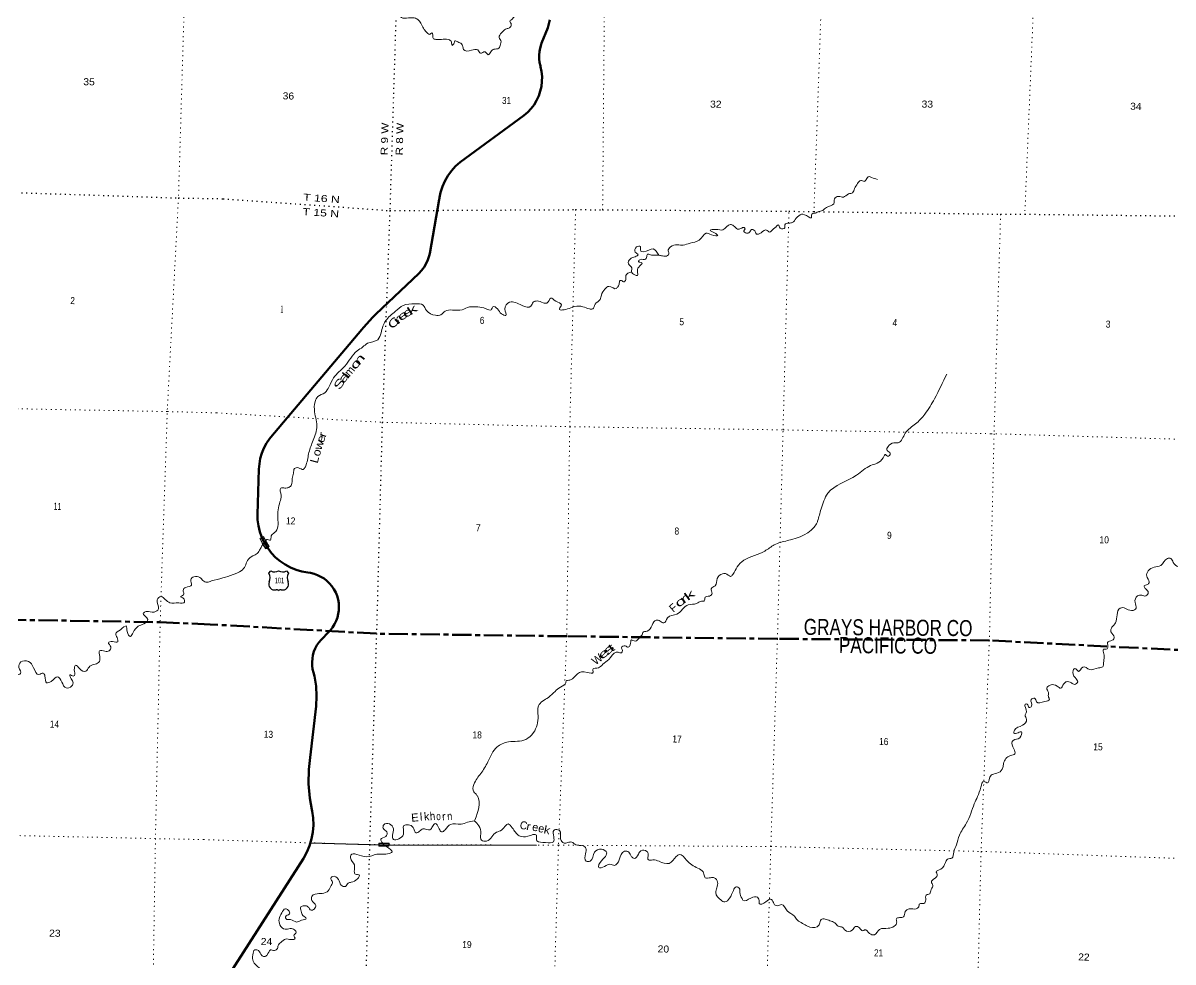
# Model space of a CAD drawing. Header units: feet. Extents: x -757852 to -501257, y -360805 to -170898.
# Drawn here: x -696140 to -667449, y -257009 to -233572 of the extents above; entities that cross this region are included whole.
import ezdxf
from ezdxf.enums import TextEntityAlignment as Align

# ---------------------------------------------------------------- set-up
doc = ezdxf.new("R2010")
doc.units = ezdxf.units.FT
doc.header["$LTSCALE"] = 80
doc.linetypes.add('DOTTED', pattern=[1.5, 0.3, -1.2])
doc.linetypes.add('LONG_DASH_SHORT_DASH', pattern=[9.9, 6, -1.2, 1.5, -1.2])
for name, color, linetype, lineweight in [('11', 7, 'LONG_DASH_SHORT_DASH', 60), ('16', 7, 'Continuous', 25), ('20', 7, 'Continuous', 70), ('29', 7, 'Continuous', 25), ('31', 7, 'Continuous', 13), ('39', 7, 'Continuous', 13), ('41', 7, 'Continuous', 13), ('57', 7, 'Continuous', 13), ('6', 7, 'DOTTED', 25), ('7', 7, 'DOTTED', 13)]:
    doc.layers.add(name, color=color, linetype=linetype, lineweight=lineweight)
doc.layers.add('12', color=7, linetype='Continuous')

msp = doc.modelspace()

# ---------------------------------------------------------------- linework, layer by layer
at = {"layer": '11'}
for points in [[(-716739.82, -248302.72), (-713871.17, -248292.46), (-708541.14, -248345.58), (-703306.31, -248347.97), (-698128.04, -248439.5), (-692718.48, -248526.84), (-691470.39, -248582.53)], [(-660043.88, -249339.31), (-661440.85, -249277.41), (-666726.85, -249250.28), (-672030.42, -248983.75), (-677318.16, -248942.52), (-682575.42, -248879.8), (-687321.2, -248813.02), (-691470.39, -248582.53)]]:
    msp.add_lwpolyline(points, dxfattribs=at)
at = {"layer": '16'}
for p, q in [((-690004.82, -247306.89), (-689953.51, -247248.13)), ((-689761.75, -247242.16), (-689762.03, -247242.36)), ((-689569.66, -247248.04), (-689518.27, -247306.89))]:
    msp.add_line(p, q, dxfattribs=at)
for centre, radius, start, end in [((-690197.8, -247417.52), 222.05, 332.97043, 29.75871), ((-689862.43, -247090.47), 182.07, 239.97227, 303.45418), ((-689660.65, -247090.97), 181.52, 236.33975, 300.08743), ((-689660.66, -247090.47), 182.07, 236.54582, 236.59441), ((-689325.3, -247417.52), 222.05, 150.24129, 207.02957), ((-689858.61, -247572.42), 151.42, 159.09177, 283.81923), ((-689664.49, -247572.42), 151.42, 256.18077, 20.90823)]:
    msp.add_arc(centre, radius, start, end, dxfattribs=at)
for centre, major_axis, start_param, end_param in [((-689803.27, -247771.24), (-19.56, 51.67), 4.95877769, 6.28318531), ((-689719.82, -247771.24), (19.56, 51.67), 0, 1.32637542)]:
    msp.add_ellipse(centre, major_axis=major_axis, ratio=0.929097, start_param=start_param, end_param=end_param, dxfattribs=at)
at = {"layer": '20'}
for points in [[(-685747.91, -237928.39), (-685722.13, -237803.13), (-685675.67, -237656.93), (-685614.17, -237516.39), (-685538.32, -237383.04), (-685448.95, -237258.36), (-685347.04, -237143.7), (-685236.82, -237042.89), (-683640.71, -235882.55), (-683547.62, -235801.06), (-683463.56, -235710.29), (-683389.45, -235611.23), (-683326.1, -235504.97), (-683274.2, -235392.67), (-683234.32, -235275.55), (-683206.91, -235154.91), (-683192.26, -235032.07), (-683190.52, -234908.37), (-683201.73, -234785.16), (-683225.76, -234663.8), (-683231.31, -234642.67), (-683251.46, -234554.88), (-683262.31, -234465.46), (-683263.77, -234375.4), (-683255.8, -234285.68), (-683238.49, -234197.29), (-683212.04, -234111.19), (-683199.9, -234079.88), (-683049.64, -233694.53), (-682993.42, -233497.12)], [(-690980.04, -257292.87), (-689140.62, -254421.6), (-689057.17, -254267.3), (-688990.31, -254105.12), (-688940.76, -253936.84), (-688909.08, -253764.31), (-688895.6, -253589.41), (-688900.48, -253414.06), (-688923.66, -253240.18), (-688931.41, -253201.31), (-688979.75, -252921.8), (-689013.91, -252564.14), (-689010.49, -252204.87), (-688978.1, -251901.39), (-688824.38, -250625.42), (-688813.25, -250374.6), (-688828.39, -250123.98), (-688869.65, -249876.33), (-688892.39, -249782.41), (-688913.21, -249696.86), (-688924.98, -249609.61), (-688927.56, -249521.61), (-688920.93, -249433.81), (-688905.16, -249347.2), (-688880.42, -249262.7), (-688846.98, -249181.26), (-688805.22, -249103.75), (-688755.58, -249031.04), (-688698.61, -248963.91), (-688662.93, -248928.28), (-688550.58, -248813.06), (-688534.28, -248794.12), (-688470.8, -248728.38), (-688414.53, -248656.38), (-688366.1, -248578.88), (-688326.04, -248496.75), (-688294.78, -248410.88), (-688272.67, -248322.21), (-688259.95, -248231.72), (-688256.75, -248140.39), (-688263.12, -248049.23), (-688278.99, -247959.24), (-688304.17, -247871.39), (-688338.4, -247786.66), (-688381.3, -247705.98), (-688432.39, -247630.21), (-688491.13, -247560.21), (-688556.86, -247496.73), (-688628.87, -247440.46), (-688706.36, -247392.03), (-688788.5, -247351.97), (-688874.37, -247320.71), (-688963.03, -247298.6), (-689032.91, -247287.93), (-689181, -247261.31), (-689325.5, -247219.35), (-689464.82, -247162.53), (-689597.44, -247091.45), (-689721.9, -247006.89), (-689836.84, -246909.8), (-689941, -246801.21), (-690027.35, -246689.93), (-690034.2, -246680.41), (-690059.33, -246639.93), (-690076.33, -246612.56), (-690168.99, -246438.46), (-690177.09, -246423.25), (-690189.38, -246388.46), (-690231.6, -246268.95), (-690266.61, -246122.61), (-690286.13, -245973.42), (-690290.31, -245839.84), (-690251.97, -244708.5), (-690242.53, -244572.81), (-690218.97, -244438.85), (-690181.52, -244308.08), (-690130.62, -244181.95), (-690066.81, -244061.83), (-689990.79, -243949.04), (-689959.4, -243909.01), (-687687.66, -241218.18), (-687647.83, -241171.66), (-687415.81, -240916.48), (-687337.9, -240841.82), (-686263.48, -239822.25), (-686194.46, -239746.15), (-686133.78, -239663.25), (-686082.09, -239574.46), (-686039.97, -239480.76), (-686007.88, -239383.17), (-685993.22, -239321.43), (-685757.45, -237978.39), (-685751.47, -237945.68), (-685747.91, -237928.39)]]:
    msp.add_lwpolyline(points, dxfattribs=at)
at = {"layer": '29'}
msp.add_line((-688963.82, -254035.09), (-687494.52, -254079.01), dxfattribs=at)
msp.add_lwpolyline([(-687494.52, -254079.01), (-687007.45, -254080.46), (-683324.85, -254091.46)], dxfattribs=at)
at = {"layer": '31'}
for p, q in [((-687258.13, -254040.99), (-687008.14, -254042.87)), ((-687008.14, -254042.87), (-687008.71, -254117.87))]:
    msp.add_line(p, q, dxfattribs=at)
msp.add_lwpolyline([(-687008.71, -254117.87), (-687258.7, -254115.99), (-687258.13, -254040.99)], dxfattribs=at)
msp.add_lwpolyline([(-687250.19, -254049.04), (-687250.64, -254108.05), (-687016.64, -254109.81), (-687016.19, -254050.8)], close=True, dxfattribs=at)
at = {"layer": '39'}
for points in [[(-683069.74, -232326.75), (-683084.31, -232336.48), (-683217.75, -232607.08), (-683402.83, -232744.08), (-683564.5, -232809.22), (-683558.11, -232895.72), (-683514.3, -232912.65), (-683548.69, -233034.52), (-683583.98, -233098.12), (-683603, -233256.45), (-683696.69, -233332.96), (-683762.36, -233412.04), (-683858.44, -233402.12), (-683925.84, -233467.09), (-683991.2, -233530.1), (-683956.63, -233611.13), (-684004.25, -233690.56), (-684078.99, -233719.23), (-684162.32, -233777.86), (-684201.21, -233819.29), (-684261.46, -233930.61), (-684213.38, -234040.03), (-684226.58, -234102.05), (-684268.57, -234201.67), (-684391.39, -234227.4), (-684466.81, -234292.21), (-684532.33, -234363.25), (-684611.23, -234293.4), (-684724.18, -234327.35), (-684794.84, -234245.61), (-684951.44, -234254.6), (-685147.64, -234236.7), (-685171.85, -234137.79), (-685197.12, -234095.11), (-685290.4, -234043.06), (-685362.19, -234021.56), (-685389.58, -234091.34), (-685434.44, -234130.64), (-685449, -234052.01), (-685527.95, -233984.17), (-685700.36, -233980.79), (-685838.8, -233984.11), (-685910.4, -233952.58), (-685914.91, -233872.13), (-685941.95, -233817.36), (-685984.77, -233854.69), (-686052.33, -233821.23), (-686130.86, -233731.3), (-686272.89, -233499.5), (-686382.17, -233445.13), (-686726.54, -233414.28), (-686767.13, -233333.13), (-686829.09, -233215.4), (-686992.38, -233153.95), (-687076.85, -233059.88), (-687068.04, -232804.92), (-687086.88, -232633.8), (-687256.61, -232381.37), (-687310.25, -232247.73), (-687223.33, -232211.26), (-687161.67, -232132.11), (-687228.66, -232068.53), (-687363.55, -231989.55), (-687335.45, -231881.62), (-687241.07, -231768.96), (-687242.02, -231712.69), (-687338.93, -231640.48), (-687483.65, -231444.79), (-687445.94, -231359.14), (-687340.86, -231317.01), (-687319.57, -231144.66), (-687269.42, -230930.68), (-687180.57, -230685.33), (-687185.03, -230602.87), (-687282.06, -230536.69), (-687304.56, -230453.88), (-687272.22, -230333.98), (-687346.25, -230218.02), (-687431.85, -230077.73), (-687492.07, -229974.1), (-687673.37, -229910.28), (-687913.87, -229795.09), (-688021.98, -229678.46), (-687987.94, -229574.66), (-687985.93, -229468.23), (-688112.8, -229495.88), (-688254.46, -229350.48), (-688486.22, -229090.81), (-688582.11, -229070.85), (-688659.24, -229119.56), (-688761.26, -229105.51)], [(-674822.09, -237476.29), (-674971.54, -237425.15), (-675029.34, -237405.94), (-675102.87, -237476.82), (-675153.94, -237526.04), (-675239.73, -237502.27), (-675317.38, -237579.09), (-675397.99, -237706.09), (-675442.02, -237807.68), (-675542.9, -237839.86), (-675672.67, -237915.66), (-675792.73, -237901.26), (-675894.14, -237961.55), (-675912.45, -238081.73), (-676096.7, -238174.55), (-676188.35, -238249.09), (-676303.41, -238289.03), (-676396.28, -238321.36), (-676456.87, -238344.28), (-676470.64, -238436.42), (-676546.33, -238408.83), (-676719.65, -238347.17), (-676847.84, -238445.11), (-676946.15, -238553.68), (-677032.65, -238568.06), (-677133.65, -238606.26), (-677133.16, -238686.62), (-677245.54, -238690.45), (-677298.19, -238611.07), (-677355.35, -238664.19), (-677424.53, -238717.08), (-677518.15, -238789.58), (-677587.44, -238742.02), (-677725.05, -238807.63), (-677839.97, -238839.53), (-677904.27, -238739.83), (-677964.23, -238728.61), (-678019.72, -238799.85), (-678086.21, -238816.63), (-678157.29, -238756.98), (-678126.39, -238713.39), (-678145.79, -238678.86), (-678230.44, -238701.31), (-678316.95, -238715.68), (-678415.64, -238631.39), (-678489.29, -238601.82), (-678680.31, -238734.69), (-678854.57, -238723.24), (-678995.4, -238746.6), (-678856.57, -238829.67), (-678807.32, -238876.84), (-678961.43, -238859.76), (-679097.07, -238820.95), (-679266.72, -238990.39), (-679498.78, -239066.21), (-679666.19, -239117.17), (-679814.39, -239106.24), (-679981.85, -239159.21), (-680043.96, -239262.46), (-680023.38, -239341.21), (-680116.66, -239395.63), (-680188.68, -239386.18), (-680276.58, -239368.39)], [(-680276.58, -239368.39), (-680418.02, -239210.94), (-680664, -239280.45), (-680727.85, -239263.13), (-680737.76, -239150.44), (-680832.25, -239162.65), (-680864.7, -239288.58), (-680795.82, -239358.23), (-680866.89, -239405.05), (-680992.32, -239462.86), (-681034.69, -239582.57), (-680952.34, -239682.62), (-680955.93, -239766.92), (-680875.47, -239860.91), (-680811.51, -239872.2), (-680809.77, -239779.83), (-680779.59, -239667.92), (-680699.25, -239554.98), (-680785, -239529.2), (-680748.01, -239481.71), (-680605.29, -239464.41), (-680580.55, -239428.74), (-680562.89, -239342.7), (-680485.04, -239362.3), (-680402.92, -239367.93), (-680276.58, -239368.39)], [(-680952.72, -239779.1), (-681098.42, -239878.64), (-681102.35, -239981.02), (-681147.51, -240036.38), (-681204.97, -239999.1), (-681243.1, -240000.36), (-681264.92, -240094.35), (-681310.5, -240171.81), (-681331, -240195.51), (-681520.59, -240145.6), (-681620.14, -240213.96), (-681709.18, -240362.89), (-681739.29, -240470.78), (-681865.93, -240592.85), (-681926.3, -240710.2), (-682010.5, -240708.55), (-682169.9, -240653.2), (-682372.38, -240649.23), (-682517.71, -240698.62), (-682756.54, -240708.01), (-682706.5, -240606.53), (-682847.13, -240513.38), (-682972.07, -240438.61), (-683070.65, -240561.24), (-683162.75, -240553.41), (-683314.36, -240510.26), (-683411.19, -240540.51), (-683467.17, -240637.85), (-683689.44, -240619.44), (-684000.86, -240543.03), (-684120.35, -240711.45), (-684093.26, -240870.68), (-684200.84, -240832.42), (-684304.75, -240705.83), (-684416.07, -240653.43), (-684459.68, -240732.93), (-684583.45, -240702.38), (-684795.24, -240660.07), (-685001.8, -240660.04), (-685185.6, -240728.77), (-685424.43, -240738.15), (-685609.4, -240762.66), (-685713.38, -240853.03), (-685850.04, -240868.44), (-686074.35, -240745.52), (-686158.18, -240617.32), (-686362.02, -240579.18), (-686651.65, -240623.73), (-686848.91, -240768.53), (-687087.93, -241000.9), (-687207.91, -241301.9), (-687289.42, -241477.09), (-687543.8, -241566.53), (-687663.86, -241658.6), (-687804.11, -241758.31), (-688112.01, -242133.97), (-688390.33, -242429.86), (-688502.74, -242648.64), (-688609.86, -242799.22), (-688784.2, -242898.27), (-688852.78, -243025.49), (-688865.48, -243274.35), (-688808.89, -243677.24), (-688915.78, -244028.72), (-689013.63, -244326.13), (-689095.86, -244645.95), (-689147.26, -244713.24), (-689264.86, -244674.78), (-689367.52, -244694.87), (-689391.77, -244810.91), (-689422.29, -244940.9), (-689441.32, -245099.23), (-689506.72, -245164.24), (-689605.25, -245178.38), (-689707.65, -245184.41), (-689700.95, -245361.33), (-689730.15, -245527.5), (-689783.78, -245926.22), (-689779.77, -246139.25), (-689866.88, -246292.23), (-689946.65, -246375.04), (-689968.63, -246477.07), (-690058.69, -246467.27), (-690081.19, -246496.78)], [(-676314.24, -246004.19), (-676228.33, -245701.38), (-676060.54, -245310.92), (-675344.06, -244856.86), (-674992.62, -244618.66), (-674680.07, -244421.87), (-674618.37, -244340.72), (-674571.09, -244385.84), (-674503.54, -244312.83), (-674582.37, -244238.97), (-674558.5, -244143.01), (-674414.42, -244053.42), (-674306.01, -244047.5), (-674129.11, -243811.9), (-673874.01, -243577.84), (-673638.78, -243333.34), (-673398.93, -242950.31), (-673094.52, -242333.5)], [(-668228.67, -247848.8), (-668122.76, -247868.95), (-668067.16, -247791.69), (-668139.33, -247683.81), (-668166.23, -247621), (-668089.4, -247588.36), (-668042.08, -247525), (-668105.48, -247377.11), (-668066.98, -247249.29), (-667920.82, -247155.72), (-667753.55, -247112.79), (-667589.81, -246937.2), (-667503.6, -246938.89), (-667441.27, -247036.54), (-667155.04, -247172.72), (-666945.71, -247132.62), (-666808.29, -247183.52), (-666673.36, -247154.02), (-666576.45, -247119.76), (-666480.98, -247161.81), (-666386.11, -247129.51), (-666293.89, -247131.32), (-666234.36, -247058.15), (-666102.08, -247062.75), (-665972.04, -246972.89), (-665887.68, -246966.5), (-665798.38, -246909.99), (-665748.3, -246806.51), (-665631.68, -246684.24), (-665577.75, -246588.87), (-665445.77, -246609.53), (-665453.53, -246488.84), (-665437.49, -246382.68), (-665337.93, -246420.79), (-665304.04, -246325.03), (-665222.11, -246234.22), (-665111.96, -246242.41), (-664937.06, -246219.71), (-664854.94, -246118.87), (-664886.07, -245961.56), (-664755.69, -245853.62), (-664679.77, -245762.7), (-664605.83, -245563.25), (-664407.32, -245352.19), (-664330.35, -245098.56), (-664265.03, -244824.62), (-664189.83, -244558.9), (-663982.82, -244215.41), (-663671.74, -243990.48), (-663284.94, -243897.6), (-662928.92, -243842.3), (-662569.65, -243614.29), (-662281.23, -243527.52), (-661935.58, -243596.56), (-661539.62, -243550.07), (-661092.63, -243562.84), (-660832.47, -243592.04), (-660588.23, -243508.43), (-660401.29, -243379.5), (-660221.28, -243298.65), (-660010.14, -243268.63), (-659867.28, -243250.2)], [(-684867.79, -253465.47), (-684804.32, -252864.04), (-684847.37, -252806.95), (-684894.65, -252761.83), (-684889.13, -252575.11), (-684719.56, -252303.21), (-684541.67, -252015.39), (-684314.04, -251642.17), (-684028.88, -251515.17), (-683596.57, -251455.33), (-683402.83, -251284.34), (-683290.72, -250868.68), (-683279.94, -250615.77), (-683033.28, -250403.64), (-682866.02, -250254.23), (-682731.62, -250146.37), (-682599.23, -250038.47), (-682592.54, -250002.45), (-682493.66, -249970.23), (-682306.2, -249813.19), (-682062.91, -249779.78), (-681914.44, -249776.66), (-681918.87, -249692.2), (-681864.25, -249678.61), (-681786.06, -249668.68), (-681674.06, -249578.46), (-681527.41, -249458.79), (-681464.98, -249387.42), (-681293.31, -249274.53), (-681211.38, -249290.2), (-681186.19, -249230.43), (-681206.99, -249163.72), (-681115.95, -249121.31), (-681044.3, -249150.84), (-680989, -249089.64), (-680962.72, -248971.63), (-680870.95, -248997.54), (-680750.78, -248899.44), (-680685.15, -248822.38), (-680674.41, -248784.42), (-680571.49, -248750.27), (-680444.36, -248602.09), (-680345.71, -248475.45), (-680241.91, -248501.59), (-680154.54, -248547.5), (-680057.82, -248416.8), (-679825.45, -248324.92), (-679542.33, -248093.41), (-679333.12, -248059.34), (-679215.78, -248005.39), (-679143.42, -247996.76), (-679123.68, -247906.74), (-679014.78, -247874.72), (-678947.37, -247809.75), (-678973.25, -247692.73), (-678873.62, -247620.35), (-678820.02, -247436.58), (-678691.45, -247318.56), (-678543.63, -247349.58), (-678492.15, -247384.73), (-678429.09, -247337.75), (-678325.22, -247146.93), (-678153.65, -246981.54), (-677633.93, -246752.65), (-677396.31, -246594.58), (-677067.49, -246492.54), (-676345.59, -246070.73), (-676314.24, -246004.19)], [(-690081.19, -246496.78), (-690177.95, -246623.64), (-690223.61, -246705.11), (-690297.78, -246810.13), (-690407.29, -246874.28), (-690537.74, -246986.23), (-690598.6, -247129.68), (-690694.98, -247242.31), (-690895.34, -247338.83), (-691157.67, -247424.1), (-691436.85, -247495.21)], [(-692213.73, -247895.61), (-692129.29, -247817.25), (-692145.2, -247732.31), (-692076.99, -247659.58), (-691932.79, -247602.86), (-691955.39, -247465.42), (-691879.19, -247394.9), (-691724.76, -247408.9), (-691650.43, -247489.28), (-691548.96, -247530.11), (-691497.01, -247520.05), (-691436.85, -247495.21)], [(-699205.45, -249372.15), (-699172.61, -249580.3), (-699119.09, -249609.84), (-699017.86, -249503.73), (-698863.82, -249376.82), (-698744.98, -249446.27), (-698761.85, -249633.02), (-698831.16, -249826.49), (-698725.15, -249847.31), (-698618.61, -249769.51), (-698491.16, -249738.53), (-698389.38, -249845.79), (-698336.03, -249959.86), (-698193.96, -249985.61), (-698153.02, -250113.46), (-698156.64, -250254.26), (-698014, -250257.89), (-697923.89, -250115.26), (-697972.92, -249989.23), (-697870.55, -249917.36), (-697731.58, -249985.3), (-697595.64, -250014.93), (-697607.83, -249863.66), (-697572.57, -249665.3), (-697492.4, -249596.89), (-697384.08, -249684.19), (-697365.5, -249821.52), (-697299.01, -249893.66), (-697210.86, -249827.47), (-697214.24, -249646.24), (-697089.82, -249576.95), (-697012.66, -249625.2), (-696996.97, -249796.69), (-696857.94, -249784.12), (-696740.99, -249692.5), (-696637.29, -249646.83), (-696619.94, -249753.95), (-696574.87, -249799.38), (-696491.05, -249745.15), (-696424.34, -249730.75), (-696310.41, -249834.29), (-696199.08, -249804.92), (-696239.61, -249660.98), (-696195.75, -249519.19), (-696006.44, -249505.89), (-695873.91, -249668.27), (-695741.44, -249832.66), (-695636.09, -249801.13), (-695591.59, -249868.68), (-695549.73, -250038.82), (-695440.32, -250005.37), (-695272.52, -249890.89), (-695171.31, -250020.27), (-695064.55, -250167.9), (-694926.79, -250127.13), (-694893.76, -250015.25), (-694957.31, -249906.96), (-694965.6, -249838.32), (-694884.11, -249874.61), (-694855.52, -249857.22), (-694859.93, -249716.22), (-694822.72, -249598.41), (-694724.65, -249693.49), (-694569.35, -249751.79), (-694492.27, -249647.08), (-694376.05, -249583.61), (-694252.16, -249534.44), (-694224.22, -249386.2), (-694232.49, -249239.06), (-694094.18, -249254.66), (-693991.36, -249243.19), (-693946.63, -249145.7), (-694010.24, -249039.42), (-693907, -249011.86), (-693776.52, -249019.2), (-693791.81, -248910.13), (-693827.7, -248820.65), (-693708.39, -248715), (-693563.26, -248622.08), (-693538.71, -248761.59), (-693459.39, -248882.36), (-693392.46, -248781.41), (-693267.94, -248629.6), (-693123.54, -248564.84), (-693026.32, -248458.63), (-693138.91, -248302.79), (-693065.55, -248264.4), (-692866.76, -248273.49), (-692760.27, -248197.7), (-692788.58, -247969.54), (-692696, -247887.36), (-692591.33, -247960.47), (-692472.86, -248044), (-692251.82, -248047.61), (-692110.62, -248029.06), (-692136.31, -247933.81), (-692213.73, -247895.61)], [(-674272.32, -255896.74), (-674171.78, -255882.63), (-674127.19, -255750.92), (-674029.64, -255682.51), (-673859.19, -255683.84), (-673794.06, -255632.88), (-673768.49, -255553.03), (-673664.05, -255545.03), (-673618.29, -255457.53), (-673603.99, -255337.28), (-673519.15, -255304.79), (-673481.06, -255199.06), (-673440.85, -255087.35), (-673477.69, -255020.33), (-673385.48, -254915.66), (-673329.61, -254824.35), (-673354.61, -254767.61), (-673244.8, -254687.39), (-673127.47, -254526.97), (-673077.81, -254445.57), (-672962.89, -254413.67), (-672920, -254265.85), (-672850.44, -254086.41), (-672777.67, -253842.75), (-672605.72, -253550.8), (-672405.97, -253060.52), (-672243.74, -252645.84), (-672162.79, -252500.78), (-672077.27, -252538.61), (-672026.96, -252423.08), (-671961.07, -252331.96), (-671799.67, -252280.88), (-671695, -252154.35), (-671677.04, -252052.25), (-671504.86, -251854.73), (-671393.77, -251812.71), (-671423.46, -251685.57), (-671458.22, -251508.1), (-671433.56, -251476.44), (-671273.9, -251411.26), (-671231.05, -251265.45), (-671311.65, -251285.97), (-671420.14, -251295.9), (-671406.79, -251225.85), (-671199.88, -251101.33), (-671100.85, -250954.61), (-671136.83, -250841.41), (-671103.32, -250765.72), (-671133.84, -250576.29), (-671087.58, -250569.16), (-671039.01, -250652.47), (-670978.3, -250623.53), (-670989.24, -250458.58), (-670902.39, -250426.13), (-670853.93, -250515.47), (-670647.22, -250507.46), (-670531.92, -250455.48), (-670558.59, -250380.63), (-670558.71, -250280.18), (-670598.8, -250172.92), (-670513.17, -250098.26), (-670335.16, -250123.84), (-670251.94, -250177.7), (-670173.64, -250066.74), (-670106.43, -250011.8), (-669984.67, -250042.31), (-669905.16, -250080.03), (-669825.76, -250017.3), (-669893.96, -249911.5), (-669942.8, -249735.77), (-669917.87, -249690.05), (-669871.76, -249690.95), (-669810.82, -249756.43), (-669696.44, -249646.17), (-669527.17, -249709.75), (-669305.77, -249667.88), (-669203, -249641.77), (-669180.88, -249531.71), (-669168.96, -249431.5), (-669172.82, -249316.91), (-669184.7, -249202.17), (-669094.26, -249191.89), (-669074.78, -249115.93), (-669081.21, -249031.43), (-668963.91, -248979.49), (-668914.36, -248904.12), (-668995.96, -248763.91), (-668971.83, -248653.89), (-668883.5, -248543.12), (-668768.33, -248177.74), (-668697.86, -248163.05), (-668566.49, -248215.84), (-668408.15, -248220.95), (-668369.15, -248173.5), (-668396.62, -248034.35), (-668333.41, -247872.86), (-668228.67, -247848.8)], [(-684882.12, -253481.26), (-685051.32, -253520.14), (-685210.64, -253567.24), (-685473.49, -253574.15), (-685608.34, -253706.11), (-685695.64, -253762.66), (-685756.27, -253681.12), (-685854.06, -253548.62), (-685921.72, -253627.66), (-685987.39, -253706.73), (-686163.51, -253687.21), (-686244.72, -253739.86), (-686333.8, -253784.32), (-686407.45, -253648.28), (-686518.58, -253585.84), (-686635.27, -253605.65), (-686645.29, -253818.4), (-686759.79, -253934.69), (-686900.43, -253948.01), (-686922.52, -253843.11), (-686899.41, -253680.84), (-686997.45, -253562.4), (-687138.28, -253585.76), (-687155.87, -253667.78), (-687063.38, -253762), (-687087.55, -253874.03), (-687211.24, -253945.94), (-687165.77, -254040.71)], [(-684882.12, -253481.26), (-684764.18, -253608.13), (-684719.84, -253809.89), (-684702.82, -253970.93), (-684572.81, -253989.55), (-684328.01, -253769.34), (-684192.59, -253713.73), (-684035.31, -253562.13), (-683934.89, -253660.52), (-683854.62, -253764.54), (-683760.13, -253858.8), (-683543.76, -253871.07), (-683475.19, -253850.32), (-683400.48, -253823.66), (-683328.57, -253839.13)], [(-683328.57, -253839.13), (-683317.26, -253983.99), (-683101.46, -254026.38), (-682908.59, -254008.06), (-682896.26, -253885.76), (-682897.21, -253723.02), (-682792.62, -253706.98), (-682750.94, -253729.9), (-682726.76, -253937.29), (-682642.49, -254041.39), (-682543.95, -254027.25), (-682445.45, -254015.12), (-682350.47, -254083.27), (-682166.41, -254106.96), (-682095.41, -254170.63), (-682103.96, -254305.06), (-682087.35, -254488.19), (-681993.16, -254492.05), (-681878.63, -254267.28), (-681704.74, -254192.34), (-681578.06, -254281.2), (-681630.49, -254402.72), (-681770.06, -254572.75), (-681775.47, -254646.98), (-681630.6, -254621.69), (-681497.26, -254570.06), (-681383.45, -254596.39), (-681264.49, -254456.09), (-681130.17, -254245.77), (-681026.26, -254265.89), (-680956.21, -254379.76), (-680886.79, -254421.29), (-680786.63, -254320.8), (-680722.78, -254231.65), (-680574.7, -254248.61), (-680541.94, -254319.56), (-680536.6, -254462.3), (-680430.27, -254460.36), (-680270.5, -254495.63), (-680020.77, -254546.73), (-679841.06, -254375.47), (-679763.94, -254326.75), (-679588.08, -254466.8), (-679301.06, -254667.29), (-679170.44, -254760.24), (-679153.42, -254814.82), (-679117.03, -254905.93), (-678986.65, -254904.46), (-678892.42, -254906.31), (-678810.26, -255016.4), (-678828.91, -255154.65), (-678855.27, -255276.68), (-678724.47, -255466.07), (-678628.99, -255508.11), (-678510.98, -255418.01), (-678417.06, -255222.98), (-678341.18, -255134.06), (-678269.65, -255169.61), (-678257.55, -255272.3), (-678200.28, -255426.1), (-678176.98, -255466.74), (-677979.41, -255412.35), (-677816.61, -255393.43), (-677770.61, -255506.83), (-677771.37, -255547), (-677610.23, -255509.97), (-677490.55, -255437.99), (-677415.96, -255523.82), (-677373.14, -255592.96), (-677327.22, -255603.91), (-677218.39, -255575.9), (-677070.91, -255731.47), (-676894.94, -255865.49), (-676820.57, -255963.37), (-676689.73, -256044.28), (-676566.68, -256112.98), (-676326.38, -256131.75), (-676264.8, -256056.62), (-676228.71, -255950.85), (-676128.17, -255936.75), (-676010.65, -255979.23), (-675889.22, -256027.81), (-675798.63, -256115.97), (-675698.81, -256140.02), (-675632.08, -256217.66), (-675453.54, -256215.13), (-675369.57, -256122.35), (-675273.91, -256154.36), (-675187.06, -256228.38), (-675142.54, -256207.16), (-675019.83, -256293.93), (-674900.11, -256326.41), (-674769.28, -256194.37), (-674554.16, -256166.44), (-674342.6, -256007.86), (-674351.19, -255931.35), (-674272.32, -255896.74)], [(-687165.77, -254040.71), (-687062.35, -254133.67), (-686932.38, -254260.77), (-687001.34, -254301.61), (-687314.54, -254319.58), (-687574.47, -254384.81), (-687962.8, -254345.06), (-687969.94, -254405.19), (-687873.07, -254585.88), (-687874.09, -254746.57), (-687847.34, -254817.41), (-687749.41, -254835.4), (-687795.33, -254930.93), (-687953.4, -255018.23), (-688026.03, -255040.92), (-688095.74, -255121.92), (-688199.38, -255087.75), (-688270.92, -254945.73), (-688417.91, -254870.53), (-688461.14, -254929.95), (-688414.54, -255011.22), (-688450.32, -255100.92), (-688522.91, -255228.07), (-688672.66, -255299.47), (-688847.38, -255312.12), (-688934.75, -255372.68), (-688930.67, -255475.22), (-688834.66, -255595.62), (-688878.54, -255689.18), (-688949.23, -255715.92), (-689029.8, -255627.96), (-689119.64, -255606.12), (-689208.42, -255634.51), (-689202.36, -255739.09), (-689154.29, -255848.52), (-689073.49, -255924.43), (-689188.55, -255964.36), (-689317.77, -256010.05), (-689467.03, -255948.87), (-689577.06, -255934.66), (-689594.12, -255882.09), (-689492.49, -255809.75), (-689520.78, -255714.78), (-689594.35, -255681.2), (-689682.41, -255777.91), (-689751.63, -255939.28), (-689730.22, -256080.32), (-689601.91, -256189.31), (-689473.3, -256175.75), (-689363.61, -256208.03), (-689322.68, -256271.11), (-689382.41, -256354.32), (-689353.51, -256417.16), (-689450.38, -256449.41), (-689588.48, -256434.66), (-689710.5, -256524.68), (-689774.01, -256595.76), (-689791.45, -256669.74), (-689864.6, -256720.54), (-689966.66, -256708.5), (-690051.27, -256835.42), (-690118.11, -256870.27), (-690183.78, -256842.87), (-690263.78, -256724.78), (-690353.65, -256704.95), (-690406.15, -256830.48), (-690397.15, -256991.37), (-690243.84, -257157.09), (-690088.56, -257324.86), (-689949.17, -257484.29)]]:
    msp.add_spline(points, degree=3, dxfattribs=at)
at = {"layer": '57'}
for p, q in [((-690229.85, -246436.29), (-690135.54, -246391.61)), ((-690219.07, -246440.03), (-690139.33, -246402.25)), ((-689999.65, -246638.38), (-690087.93, -246694.92))]:
    msp.add_line(p, q, dxfattribs=at)
for points in [[(-690229.85, -246436.29), (-690212.37, -246471.53), (-690170.43, -246555.49), (-690122.59, -246638.19), (-690087.93, -246694.92)], [(-690085.36, -246683.77), (-690115.71, -246634.1), (-690163.38, -246551.7), (-690205.21, -246467.97), (-690219.07, -246440.03)], [(-690139.33, -246402.25), (-690117.3, -246448.4), (-690075.85, -246527.57), (-690033.08, -246600.36), (-690010.66, -246635.93), (-690085.36, -246683.77)], [(-690135.54, -246391.61), (-690110.14, -246444.82), (-690068.85, -246523.69), (-690026.25, -246596.2), (-689999.65, -246638.38)]]:
    msp.add_lwpolyline(points, dxfattribs=at)
at = {"layer": '6'}
for points in [[(-686600.81, -226514.3), (-686638.87, -227584.12), (-686821.42, -232914.21), (-686988.11, -238254.66), (-687179.81, -243538.37), (-687321.2, -248813.02), (-687494.52, -254079.01), (-687640.18, -259261.16), (-687693.67, -264521.01)], [(-715779.06, -237444.96), (-713661.87, -237501.46), (-713282.11, -237509.11), (-708241.13, -237623.31), (-707873.38, -237628.64), (-702952.58, -237725.69), (-702775.53, -237720.13), (-697646.3, -237764.12), (-697497.53, -237763.88), (-692261.11, -237939.4), (-691148.78, -237958.29)], [(-691148.78, -237958.29), (-686988.11, -238254.66), (-682352.94, -238230.88), (-681679.11, -238232.02), (-677031.07, -238270.77), (-676405.51, -238278.99), (-671749.94, -238344.01), (-671146.28, -238343.77), (-666462.46, -238399.29), (-665882.97, -238404.6), (-661153.12, -238465.04), (-660635.62, -238461.11), (-659730.18, -238482.31)]]:
    msp.add_lwpolyline(points, dxfattribs=at)
at = {"layer": '7'}
for points in [[(-691599.55, -218614.75), (-691733.63, -222253.32), (-691945.37, -227591.75), (-692104.2, -232700.21), (-692261.11, -237939.4), (-692538.34, -243195.81), (-692718.48, -248526.84), (-692835.34, -253928.07), (-692893.81, -257464.05)], [(-681375.06, -218922.43), (-681460.14, -222335.75), (-681588.14, -227644.81), (-681633.49, -232931.39), (-681679.11, -238232.02)], [(-676030.02, -219081.44), (-676056.65, -222407.37), (-676220.88, -227723.76), (-676222.05, -233007.18), (-676405.51, -238278.99)], [(-670908.23, -222425.86), (-670815.61, -227700.99), (-670926.97, -233084.71), (-671146.28, -238343.77)], [(-682352.94, -238230.88), (-682499.01, -243648.07), (-682575.42, -248879.8), (-682779.83, -254092.95), (-682936.35, -259319.09), (-682978.55, -264666.6)], [(-677751.85, -264822.17), (-677756.56, -264669.77), (-677634.95, -259380.67), (-677481.91, -254126.33), (-677318.16, -248942.52), (-677177.91, -243728.12), (-677031.07, -238270.77)], [(-671749.94, -238344.01), (-671913.31, -243827.15), (-672030.42, -248983.75), (-672237.81, -254249.07), (-672367.7, -259552.07), (-672589.74, -264742.78), (-672596.95, -264974.42)], [(-691310.61, -243304.09), (-692543.02, -243270.01), (-697912.09, -243171.62), (-703197.66, -243109.57), (-708448.71, -243034.3), (-713777.97, -243029.51), (-716573.46, -242993.24)], [(-691310.61, -243304.09), (-687179.81, -243538.37), (-682499.01, -243648.07), (-677177.91, -243728.12), (-671987.54, -243822.91), (-666605.62, -243981.26), (-661295.33, -244103.29), (-659893.63, -244139.08)], [(-691632.99, -253954.06), (-692835.34, -253928.07), (-698155.73, -253812.8), (-703397.72, -253697.52), (-708627.13, -253562.42), (-711499.01, -253684.57), (-714024.14, -253612.26), (-718212.79, -253656.62)], [(-691632.99, -253954.06), (-687494.52, -254079.01), (-687259.87, -254079.7)], [(-687007.44, -254080.45), (-682779.83, -254092.95), (-677481.91, -254126.33), (-672237.81, -254249.07), (-666950.78, -254434.92), (-661663.22, -254592.66), (-660196.85, -254633.46)]]:
    msp.add_lwpolyline(points, dxfattribs=at)

# ---------------------------------------------------------------- texts
at = {"layer": '12', "width": 0.8}
for s, p in [('GRAYS HARBOR CO', (-676662.25, -248843.77)), ('PACIFIC CO', (-675786.54, -249297.77))]:
    msp.add_text(s, height=400, rotation=359.553, dxfattribs=at).set_placement(p)
at = {"layer": '16', "width": 0.6}
msp.add_text('101', height=140, dxfattribs=at).set_placement((-689741.95, -247553.93), align=Align.CENTER)
at = {"layer": '41'}
for s, rotation, width, p in [('e', 32.974, 1.6, (-686598.26, -240945.22)), ('k', 32.787, 1.8, (-686477.26, -240875.1)), ('C', 50.805, 1.55, (-686910.71, -241230.73)), ('r', 45.303, 2.25, (-686796.14, -241119.3)), ('e', 37.778, 1.75, (-686711.86, -241028.18)), ('o', 52.4, 1.75, (-687846.15, -242243.38)), ('n', 52.4, 1.85, (-687756.72, -242138.46)), ('a', 50.746, 1.9, (-688149.1, -242590.32)), ('l', 50.549, 1.6, (-688040.91, -242466.29)), ('S', 57.136, 1.6, (-688243.8, -242750.92)), ('e', 72.146, 1.15, (-688637.86, -244062.91)), ('r', 73.606, 1.25, (-688590.69, -243926.09)), ('w', 71.875, 1.25, (-688700.2, -244247.39)), ('L', 74.907, 1.15, (-688791.69, -244576.69)), ('o', 71.79, 1.15, (-688745.16, -244404.97)), ('r', 38.239, 1.95, (-679662.05, -248081.46)), ('k', 36.227, 1.9, (-679557.43, -248004.63)), ('o', 37.501, 1.75, (-679788.37, -248175.18)), ('e', 43.384, 1.95, (-681691.34, -249477.97)), ('s', 47.135, 2.25, (-681570.4, -249389.16)), ('t', 36.845, 1.65, (-681453.18, -249279.63)), ('E', 4.319, 1.05, (-686448.31, -253508.19)), ('h', 4.1, 0.9, (-685982.73, -253470.41)), ('o', 2.335, 0.75, (-685824.78, -253469.88)), ('n', 2.335, 0.85, (-685553.3, -253467.81)), ('C', 349.365, 0.95, (-683758.55, -253678.34)), ('r', 349.365, 1.1, (-683592.52, -253709.5)), ('k', 348.015, 1.15, (-683161.1, -253793.49))]:
    msp.add_text(s, height=200, rotation=rotation, dxfattribs=dict(at, width=width)).set_placement(p)
for s, rotation, p in [('m', 49.131, (-687990.64, -242408.47)), ('F', 40.548, (-679915.37, -248294.3)), ('W', 37.858, (-681854.98, -249609.57)), ('l', 4.319, (-686230.44, -253487.09)), ('k', 4.319, (-686128.92, -253478)), ('r', 2.335, (-685681.62, -253473.41)), ('e', 349.365, (-683448.44, -253725.85)), ('e', 348.037, (-683301.46, -253756.66))]:
    msp.add_text(s, height=200, rotation=rotation, dxfattribs=at).set_placement(p)
at = {"layer": '6'}
for s, rotation, width, p in [('R 9 W', 88.212, 1.25, (-687043.81, -236875.45)), ('R 8 W', 88.212, 1.25, (-686668.54, -236880.08)), ('T 16 N', 355.928, 1.3, (-689153.59, -238004.1)), ('T 15 N', 355.928, 1.3, (-689171.29, -238363.04))]:
    msp.add_text(s, height=175, rotation=rotation, dxfattribs=dict(at, width=width)).set_placement(p)
at = {"layer": '7'}
for s, rotation, width, p in [('35', 358.542, 1.1, (-694637.24, -235123.5)), ('36', 358.879, 1.1, (-689663.57, -235477.97)), ('31', 358.879, 0.85, (-684188.43, -235591.4)), ('32', 358.879, 1.1, (-678999.9, -235682.92)), ('33', 358.879, 1.1, (-673723.09, -235681.93)), ('34', 358.879, 1.1, (-668519.66, -235735.98)), ('2', 358.542, 0.9, (-694962.79, -240587.85)), ('1', 358.879, 0.45, (-689717.39, -240800.78)), ('6', 358.879, 0.9, (-684746.35, -241079.6)), ('5', 358.879, 0.9, (-679766.29, -241114.94)), ('4', 358.879, 0.9, (-674448.19, -241137.21)), ('3', 358.879, 0.9, (-669128.48, -241174.12)), ('11', 358.542, 0.65, (-695382.36, -245721.73)), ('12', 358.879, 0.9, (-689579.92, -246082.62)), ('7', 358.879, 0.9, (-684842.47, -246260)), ('8', 358.879, 0.9, (-679888.35, -246338.89)), ('9', 358.879, 0.9, (-674585.78, -246444.69)), ('10', 358.879, 0.9, (-669283.31, -246556.51)), ('14', 358.542, 0.9, (-695474.36, -251158.02)), ('13', 358.879, 0.9, (-690136.44, -251410.79)), ('18', 358.879, 0.9, (-684927.66, -251425.25)), ('17', 358.879, 0.9, (-679941.91, -251528.87)), ('16', 358.879, 0.9, (-674784.93, -251591.64)), ('15', 358.879, 0.9, (-669438.7, -251722.41)), ('23', 358.542, 1.1, (-695491.15, -256372.87)), ('24', 358.879, 1.1, (-690209.41, -256582.08)), ('19', 358.879, 0.9, (-685182.56, -256657.5)), ('20', 358.879, 1.1, (-680308, -256768.08)), ('21', 358.879, 0.85, (-674907.09, -256864.82)), ('22', 358.879, 1.1, (-669816.51, -256968.74))]:
    msp.add_text(s, height=175, rotation=rotation, dxfattribs=dict(at, width=width)).set_placement(p)

doc.saveas('drawing.dxf')
